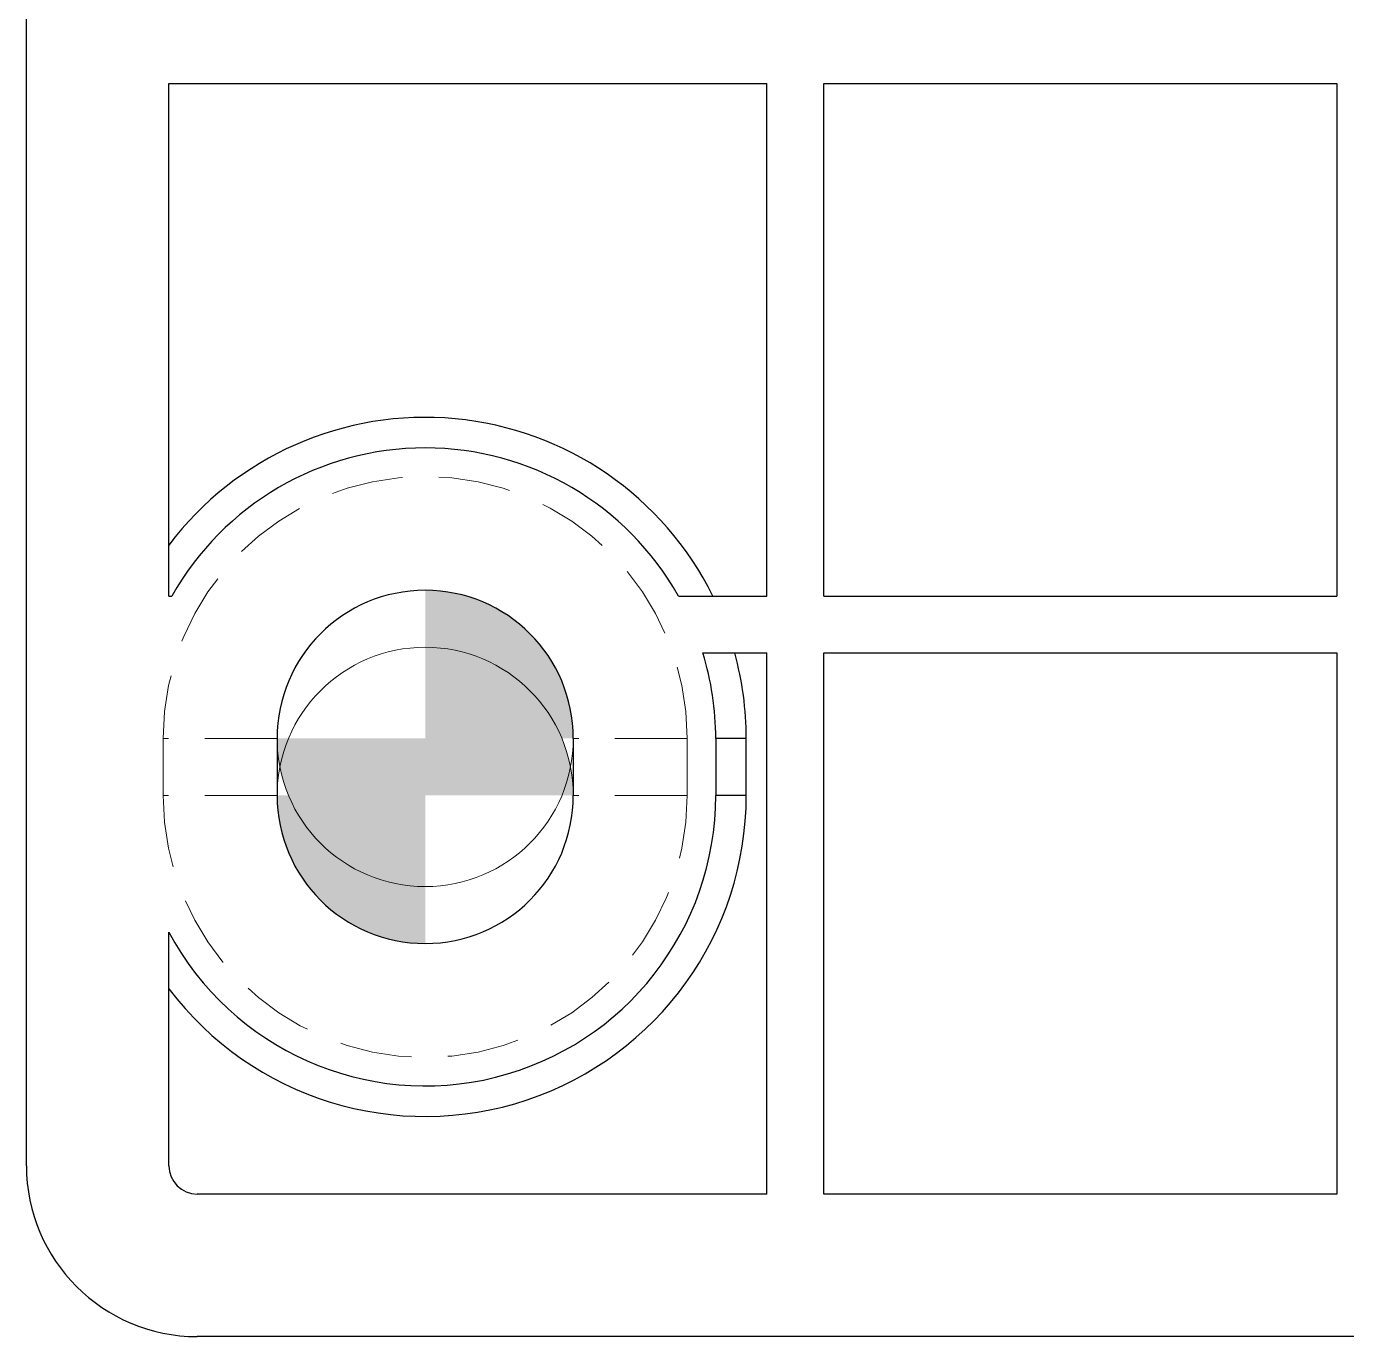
# Model space of a CAD drawing. Header units: millimetres. Extents: x 2 to 295, y 1 to 209.
# Drawn here: x 198.74 to 221.92, y 86.11 to 109.11 of the extents above; entities that cross this region are included whole.
import ezdxf

# ---------------------------------------------------------------- set-up
doc = ezdxf.new("R2010")
doc.units = ezdxf.units.MM
doc.linetypes.add('HIDDEN', pattern=[1.905, 1.27, -0.635])

# ---------------------------------------------------------------- blocks, each defined once
blk = doc.blocks.new('SW_DOWELSYMBOL_6')
at = {"linetype": 'Continuous', "lineweight": 0}
h = blk.add_hatch(color=0, dxfattribs=at)
edge = h.paths.add_edge_path(flags=0)
edge.add_arc((0, 0), 2.6, 0, 90)
edge.add_line((0, 2.6), (0, 0))
edge.add_line((0, 0), (2.6, 0))
h = blk.add_hatch(color=0, dxfattribs=at)
edge = h.paths.add_edge_path(flags=0)
edge.add_arc((0, 0), 2.6, 180, 270)
edge.add_line((0, -2.6), (0, 0))
edge.add_line((0, 0), (-2.6, 0))
at = {"color": 0, "linetype": 'Continuous', "lineweight": 0}
blk.add_circle((0, 0), 2.6, dxfattribs=at)
blk = doc.blocks.new('SW_DOWELSYMBOL_7')
at = {"linetype": 'Continuous', "lineweight": 0}
h = blk.add_hatch(color=0, dxfattribs=at)
edge = h.paths.add_edge_path(flags=0)
edge.add_arc((0, 0), 2.6, 0, 90)
edge.add_line((0, 2.6), (0, 0))
edge.add_line((0, 0), (2.6, 0))
h = blk.add_hatch(color=0, dxfattribs=at)
edge = h.paths.add_edge_path(flags=0)
edge.add_arc((0, 0), 2.6, 180, 270)
edge.add_line((0, -2.6), (0, 0))
edge.add_line((0, 0), (-2.6, 0))
at = {"color": 0, "linetype": 'Continuous', "lineweight": 0}
blk.add_circle((0, 0), 2.6, dxfattribs=at)

msp = doc.modelspace()

# ---------------------------------------------------------------- linework, layer by layer
at = {"color": 7, "linetype": 'Continuous', "lineweight": 25}
for p, q in [((198.741, 89.115), (198.741, 141.615)), ((201.241, 108.115), (211.741, 108.115)), ((201.241, 99.115), (201.241, 108.115)), ((211.741, 99.115), (211.741, 108.115)), ((212.741, 99.115), (212.741, 108.115)), ((212.741, 108.115), (221.741, 108.115)), ((221.741, 108.115), (221.741, 99.115)), ((201.241, 99.115), (201.296, 99.115)), ((210.186, 99.115), (211.741, 99.115)), ((212.741, 99.115), (221.741, 99.115)), ((210.615, 98.115), (211.741, 98.115)), ((211.741, 88.615), (211.741, 98.115)), ((212.741, 88.615), (212.741, 98.115)), ((212.741, 98.115), (221.741, 98.115)), ((221.741, 98.115), (221.741, 88.615)), ((203.141, 96.615), (203.141, 95.615)), ((208.341, 96.615), (208.341, 95.615)), ((210.841, 96.615), (210.841, 95.615)), ((211.376, 96.615), (210.841, 96.615)), ((211.376, 95.615), (211.376, 96.615)), ((211.376, 95.615), (210.841, 95.615)), ((201.241, 89.115), (201.241, 93.215)), ((211.741, 88.615), (201.741, 88.615)), ((221.741, 88.615), (212.741, 88.615)), ((256.741, 86.115), (201.741, 86.115))]:
    msp.add_line(p, q, dxfattribs=at)
at = {"color": 7, "linetype": 'HIDDEN', "lineweight": 18}
for p, q in [((203.141, 96.615), (201.141, 96.615)), ((201.141, 96.615), (201.141, 95.615)), ((210.341, 96.615), (208.341, 96.615)), ((210.341, 95.615), (210.341, 96.615)), ((203.141, 95.615), (201.141, 95.615)), ((210.341, 95.615), (208.341, 95.615))]:
    msp.add_line(p, q, dxfattribs=at)
at = {"color": 7, "linetype": 'Continuous', "lineweight": 25}
for centre, radius, start, end in [((205.741, 96.615), 5.636, 26.3347, 142.9875), ((205.741, 96.615), 5.1, 29.3535, 150.6465), ((205.741, 96.615), 2.6, 0, 180), ((205.741, 96.615), 5.1, 0, 17.1046), ((205.741, 96.615), 5.636, 0, 15.4364), ((205.741, 95.615), 5.1, 208.0725, 0), ((205.741, 95.615), 5.636, 217.0125, 0), ((205.741, 95.615), 2.6, 180, 0), ((201.741, 89.115), 3, 180, 270), ((201.741, 89.115), 0.5, 180, 270)]:
    msp.add_arc(centre, radius, start, end, dxfattribs=at)
at = {"color": 7, "linetype": 'HIDDEN', "lineweight": 18}
for centre, start, end in [((205.741, 96.615), 0, 180), ((205.741, 95.615), 180, 0)]:
    msp.add_arc(centre, 4.6, start, end, dxfattribs=at)

# ---------------------------------------------------------------- block references
at = {"color": 7, "linetype": 'Continuous', "lineweight": 0}
for name, p in [('SW_DOWELSYMBOL_7', (205.741, 96.615)), ('SW_DOWELSYMBOL_6', (205.741, 95.615))]:
    msp.add_blockref(name, p, dxfattribs=at)

doc.saveas('drawing.dxf')
